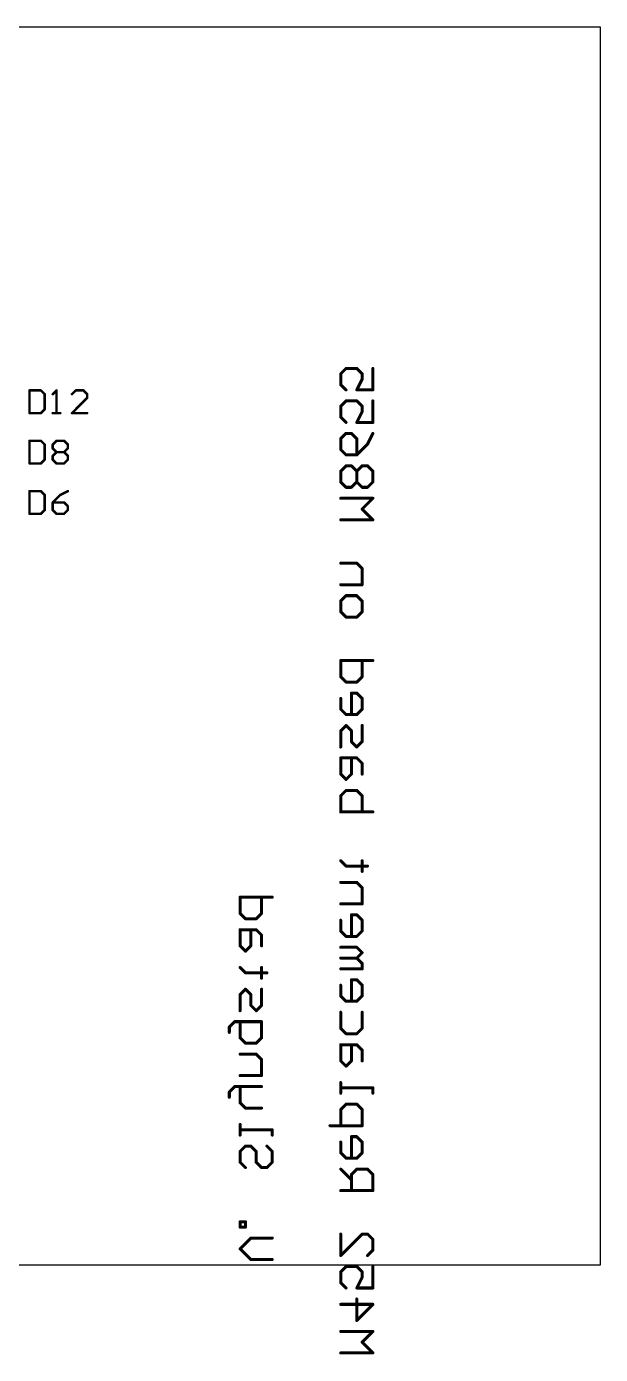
# Model space of a CAD drawing. Extents: x 0 to 127, y -4 to 62.
# Drawn here: x 98 to 127, y -4.5 to 62.5 of the extents above; entities that cross this region are included whole.
import ezdxf

# ---------------------------------------------------------------- set-up
doc = ezdxf.new("R2010")
doc.units = 0
for name, color, linetype in [('16', 172, 'CONTINUOUS'), ('20', 7, 'CONTINUOUS'), ('25', 253, 'CONTINUOUS')]:
    doc.layers.add(name, color=color, linetype=linetype)

msp = doc.modelspace()

# ---------------------------------------------------------------- linework, layer by layer
at = {"layer": '16', "const_width": 0.1524}
for points in [[(114.1393, 45.2418), (113.8682, 44.9706)], [(113.8682, 44.9706), (113.8682, 44.4283)], [(114.6816, 45.2418), (114.1393, 45.2418)], [(114.9528, 44.9706), (114.6816, 45.2418)], [(114.9528, 44.6995), (114.9528, 44.9706)], [(115.4951, 45.2418), (115.4951, 44.1572)], [(113.8682, 44.4283), (114.1393, 44.1572)], [(114.6816, 44.1572), (114.9528, 44.6995)], [(115.4951, 44.1572), (114.6816, 44.1572)], [(114.1393, 43.6047), (113.8682, 43.3335)], [(114.6816, 43.6047), (114.1393, 43.6047)], [(114.9528, 43.3335), (114.6816, 43.6047)], [(115.4951, 43.6047), (115.4951, 42.5201)], [(113.8682, 43.3335), (113.8682, 42.7912)], [(113.8682, 42.7912), (114.1393, 42.5201)], [(114.6816, 42.5201), (114.9528, 43.0624)], [(114.9528, 43.0624), (114.9528, 43.3335)], [(115.4951, 42.5201), (114.6816, 42.5201)], [(113.8682, 41.6964), (114.1393, 41.9676)], [(113.8682, 41.1541), (113.8682, 41.6964)], [(114.1393, 41.9676), (114.4105, 41.9676)], [(114.4105, 41.9676), (114.6816, 41.6964)], [(114.6816, 41.6964), (114.6816, 40.883)], [(115.4951, 41.9676), (115.224, 41.4253)], [(114.1393, 40.883), (113.8682, 41.1541)], [(114.6816, 40.883), (114.1393, 40.883)], [(115.224, 41.4253), (114.6816, 40.883)], [(114.1393, 40.3305), (113.8682, 40.0593)], [(114.4105, 40.3305), (114.1393, 40.3305)], [(114.6816, 40.0593), (114.4105, 40.3305)], [(114.9528, 40.3305), (114.6816, 40.0593)], [(115.224, 40.3305), (114.9528, 40.3305)], [(115.4951, 40.0593), (115.224, 40.3305)], [(113.8682, 40.0593), (113.8682, 39.517)], [(113.8682, 39.517), (114.1393, 39.2459)], [(114.4105, 39.2459), (114.6816, 39.517)], [(114.6816, 39.517), (114.6816, 40.0593)], [(114.6816, 39.517), (114.9528, 39.2459)], [(115.224, 39.2459), (115.4951, 39.517)], [(115.4951, 39.517), (115.4951, 40.0593)], [(114.1393, 39.2459), (114.4105, 39.2459)], [(114.9528, 39.2459), (115.224, 39.2459)], [(115.4951, 38.6934), (113.8682, 38.6934)], [(114.9528, 38.1511), (115.4951, 38.6934)], [(115.4951, 37.6088), (114.9528, 38.1511)], [(113.8682, 37.6088), (115.4951, 37.6088)], [(114.6816, 35.4192), (113.8682, 35.4192)], [(114.9528, 35.148), (114.6816, 35.4192)], [(114.9528, 34.3346), (114.9528, 35.148)], [(113.8682, 34.3346), (114.9528, 34.3346)], [(113.8682, 33.5109), (114.1393, 33.7821)], [(113.8682, 32.9686), (113.8682, 33.5109)], [(114.1393, 33.7821), (114.6816, 33.7821)], [(114.6816, 33.7821), (114.9528, 33.5109)], [(114.9528, 33.5109), (114.9528, 32.9686)], [(114.1393, 32.6975), (113.8682, 32.9686)], [(114.9528, 32.9686), (114.6816, 32.6975)], [(114.6816, 32.6975), (114.1393, 32.6975)], [(115.4951, 30.5079), (113.8682, 30.5079)], [(113.8682, 30.5079), (113.8682, 29.6944)], [(114.9528, 29.6944), (114.9528, 30.5079)], [(113.8682, 29.6944), (114.1393, 29.4233)], [(114.1393, 29.4233), (114.6816, 29.4233)], [(114.6816, 29.4233), (114.9528, 29.6944)], [(114.6816, 28.8708), (114.4105, 28.8708)], [(114.4105, 28.8708), (114.4105, 27.7862)], [(114.9528, 28.5996), (114.6816, 28.8708)], [(113.8682, 28.5996), (113.8682, 28.0573)], [(113.8682, 28.0573), (114.1393, 27.7862)], [(114.6816, 27.7862), (114.9528, 28.0573)], [(114.9528, 28.0573), (114.9528, 28.5996)], [(114.1393, 27.7862), (114.6816, 27.7862)], [(113.8682, 26.9625), (114.1393, 27.2337)], [(113.8682, 26.1491), (113.8682, 26.9625)], [(114.1393, 27.2337), (114.4105, 26.9625)], [(114.4105, 26.9625), (114.4105, 26.4202)], [(114.9528, 26.4202), (114.9528, 27.2337)], [(114.4105, 26.4202), (114.6816, 26.1491)], [(114.6816, 26.1491), (114.9528, 26.4202)], [(114.6816, 25.5966), (113.8682, 25.5966)], [(113.8682, 25.5966), (113.8682, 24.7831)], [(114.4105, 24.7831), (114.4105, 25.5966)], [(114.9528, 25.3254), (114.6816, 25.5966)], [(113.8682, 24.7831), (114.1393, 24.512)], [(114.1393, 24.512), (114.4105, 24.7831)], [(114.9528, 24.7831), (114.9528, 25.3254)], [(113.8682, 23.6883), (114.1393, 23.9595)], [(113.8682, 22.8749), (113.8682, 23.6883)], [(114.1393, 23.9595), (114.6816, 23.9595)], [(114.6816, 23.9595), (114.9528, 23.6883)], [(114.9528, 23.6883), (114.9528, 22.8749)], [(115.4951, 22.8749), (113.8682, 22.8749)], [(114.1393, 20.1447), (113.8682, 20.4159)], [(115.224, 20.1447), (114.1393, 20.1447)], [(114.9528, 19.8736), (114.9528, 20.4159)], [(114.6816, 19.3211), (113.8682, 19.3211)], [(114.9528, 19.0499), (114.6816, 19.3211)], [(114.9528, 18.2365), (114.9528, 19.0499)], [(110.4151, 18.5729), (108.7882, 18.5729)], [(108.7882, 18.5729), (108.7882, 17.7594)], [(109.8728, 17.7594), (109.8728, 18.5729)], [(113.8682, 18.2365), (114.9528, 18.2365)], [(108.7882, 17.7594), (109.0593, 17.4883)], [(109.0593, 17.4883), (109.6016, 17.4883)], [(109.6016, 17.4883), (109.8728, 17.7594)], [(113.8682, 17.4128), (113.8682, 16.8705)], [(114.6816, 17.684), (114.4105, 17.684)], [(114.4105, 17.684), (114.4105, 16.5994)], [(114.9528, 17.4128), (114.6816, 17.684)], [(114.9528, 16.8705), (114.9528, 17.4128)], [(109.6016, 16.9358), (108.7882, 16.9358)], [(108.7882, 16.9358), (108.7882, 16.1223)], [(109.3305, 16.1223), (109.3305, 16.9358)], [(109.8728, 16.6646), (109.6016, 16.9358)], [(113.8682, 16.8705), (114.1393, 16.5994)], [(114.6816, 16.5994), (114.9528, 16.8705)], [(108.7882, 16.1223), (109.0593, 15.8512)], [(109.0593, 15.8512), (109.3305, 16.1223)], [(109.8728, 16.1223), (109.8728, 16.6646)], [(114.6816, 16.0469), (113.8682, 16.0469)], [(114.1393, 16.5994), (114.6816, 16.5994)], [(114.9528, 15.7757), (114.6816, 16.0469)], [(114.6816, 15.5046), (113.8682, 15.5046)], [(114.6816, 15.5046), (114.9528, 15.7757)], [(114.9528, 15.2334), (114.6816, 15.5046)], [(109.0593, 14.7581), (108.7882, 15.0293)], [(110.144, 14.7581), (109.0593, 14.7581)], [(109.8728, 14.487), (109.8728, 15.0293)], [(113.8682, 14.9623), (114.9528, 14.9623)], [(114.9528, 14.9623), (114.9528, 15.2334)], [(113.8682, 14.1386), (113.8682, 13.5963)], [(114.6816, 14.4098), (114.4105, 14.4098)], [(114.4105, 14.4098), (114.4105, 13.3252)], [(114.9528, 14.1386), (114.6816, 14.4098)], [(114.9528, 13.5963), (114.9528, 14.1386)], [(108.7882, 13.6633), (109.0593, 13.9345)], [(108.7882, 12.8499), (108.7882, 13.6633)], [(109.0593, 13.9345), (109.3305, 13.6633)], [(109.3305, 13.6633), (109.3305, 13.121)], [(109.8728, 13.121), (109.8728, 13.9345)], [(113.8682, 13.5963), (114.1393, 13.3252)], [(114.1393, 13.3252), (114.6816, 13.3252)], [(114.6816, 13.3252), (114.9528, 13.5963)], [(109.3305, 13.121), (109.6016, 12.8499)], [(109.6016, 12.8499), (109.8728, 13.121)], [(113.8682, 11.9592), (113.8682, 12.7727)], [(114.9528, 12.7727), (114.9528, 11.9592)], [(108.2459, 12.0262), (108.5171, 12.2974)], [(108.2459, 11.7551), (108.2459, 12.0262)], [(108.5171, 12.2974), (109.8728, 12.2974)], [(108.7882, 11.4839), (108.7882, 12.2974)], [(109.8728, 12.2974), (109.8728, 11.4839)], [(109.0593, 11.2128), (108.7882, 11.4839)], [(109.8728, 11.4839), (109.6016, 11.2128)], [(114.1393, 11.6881), (113.8682, 11.9592)], [(114.6816, 11.6881), (114.1393, 11.6881)], [(114.9528, 11.9592), (114.6816, 11.6881)], [(109.6016, 10.6603), (108.7882, 10.6603)], [(109.6016, 11.2128), (109.0593, 11.2128)], [(109.8728, 10.3891), (109.6016, 10.6603)], [(114.6816, 11.1356), (113.8682, 11.1356)], [(113.8682, 11.1356), (113.8682, 10.3221)], [(114.4105, 10.3221), (114.4105, 11.1356)], [(114.9528, 10.8644), (114.6816, 11.1356)], [(114.9528, 10.3221), (114.9528, 10.8644)], [(109.8728, 9.5757), (109.8728, 10.3891)], [(113.8682, 10.3221), (114.1393, 10.051)], [(114.1393, 10.051), (114.4105, 10.3221)], [(108.7882, 9.5757), (109.8728, 9.5757)], [(108.5171, 9.0232), (108.2459, 8.752)], [(108.2459, 8.752), (108.2459, 8.4809)], [(109.8728, 9.0232), (108.5171, 9.0232)], [(108.7882, 8.2097), (108.7882, 9.0232)], [(113.8682, 8.6868), (113.8682, 9.2291)], [(115.4951, 8.9579), (113.8682, 8.9579)], [(115.4951, 8.6868), (115.4951, 8.9579)], [(109.0593, 7.9386), (108.7882, 8.2097)], [(114.1393, 8.1343), (113.8682, 7.8631)], [(114.6816, 8.1343), (114.1393, 8.1343)], [(114.9528, 7.8631), (114.6816, 8.1343)], [(109.8728, 7.9386), (109.0593, 7.9386)], [(113.8682, 7.8631), (113.8682, 7.0497)], [(114.9528, 7.0497), (114.9528, 7.8631)], [(108.7882, 6.5744), (108.7882, 7.1167)], [(110.4151, 6.8455), (108.7882, 6.8455)], [(110.4151, 6.5744), (110.4151, 6.8455)], [(113.3259, 7.0497), (114.9528, 7.0497)], [(109.0593, 6.0219), (108.7882, 5.7507)], [(109.3305, 6.0219), (109.0593, 6.0219)], [(109.6016, 5.7507), (109.3305, 6.0219)], [(110.144, 6.0219), (110.4151, 5.7507)], [(113.8682, 6.226), (113.8682, 5.6837)], [(114.6816, 6.4972), (114.4105, 6.4972)], [(114.4105, 6.4972), (114.4105, 5.4126)], [(114.9528, 6.226), (114.6816, 6.4972)], [(114.9528, 5.6837), (114.9528, 6.226)], [(108.7882, 5.7507), (108.7882, 5.2084)], [(109.6016, 5.2084), (109.6016, 5.7507)], [(110.4151, 5.7507), (110.4151, 5.2084)], [(113.8682, 5.6837), (114.1393, 5.4126)], [(114.1393, 5.4126), (114.6816, 5.4126)], [(114.6816, 5.4126), (114.9528, 5.6837)], [(108.7882, 5.2084), (109.0593, 4.9373)], [(109.8728, 4.9373), (109.6016, 5.2084)], [(110.144, 4.9373), (109.8728, 4.9373)], [(110.4151, 5.2084), (110.144, 4.9373)], [(114.4105, 4.3178), (113.8682, 4.8601)], [(114.6816, 4.8601), (114.4105, 4.5889)], [(115.224, 4.8601), (114.6816, 4.8601)], [(115.4951, 4.5889), (115.224, 4.8601)], [(114.4105, 4.5889), (114.4105, 3.7755)], [(115.4951, 3.7755), (115.4951, 4.5889)], [(113.8682, 3.7755), (115.4951, 3.7755)], [(109.0593, 2.2071), (108.7882, 2.2071)], [(108.7882, 2.2071), (108.7882, 1.936)], [(108.7882, 1.936), (109.0593, 1.936)], [(109.0593, 1.936), (109.0593, 2.2071)], [(108.7882, 0.8412), (109.3305, 1.3835)], [(109.3305, 1.3835), (110.4151, 1.3835)], [(113.8682, 1.5859), (113.8682, 0.5013)], [(113.8682, 0.5013), (114.9528, 1.5859)], [(114.9528, 1.5859), (115.224, 1.5859)], [(115.224, 1.5859), (115.4951, 1.3147)], [(115.4951, 1.3147), (115.4951, 0.7724)], [(109.3305, 0.2989), (108.7882, 0.8412)], [(115.4951, 0.7724), (115.224, 0.5013)], [(110.4151, 0.2989), (109.3305, 0.2989)], [(114.1393, -0.0512), (113.8682, -0.3224)], [(114.6816, -0.0512), (114.1393, -0.0512)], [(114.9528, -0.3224), (114.6816, -0.0512)], [(115.4951, -0.0512), (115.4951, -1.1358)], [(113.8682, -0.3224), (113.8682, -0.8647)], [(114.6816, -1.1358), (114.9528, -0.5935)], [(114.9528, -0.5935), (114.9528, -0.3224)], [(113.8682, -0.8647), (114.1393, -1.1358)], [(115.4951, -1.1358), (114.6816, -1.1358)], [(113.8682, -1.9595), (115.4951, -1.9595)], [(114.6816, -2.7729), (114.6816, -1.6883)], [(115.4951, -1.9595), (114.6816, -2.7729)], [(115.4951, -3.3254), (113.8682, -3.3254)], [(114.9528, -3.8677), (115.4951, -3.3254)], [(115.4951, -4.41), (114.9528, -3.8677)], [(113.8682, -4.41), (115.4951, -4.41)]]:
    msp.add_lwpolyline(points, dxfattribs=at)
at = {"layer": '16', "const_width": 0.0762}
for points in [[(113.9063, 44.9706, 1), (113.8301, 44.9706)], [(113.8413, 44.9975, 1), (113.8951, 44.9437)], [(114.1393, 45.2799, 1), (114.1393, 45.2037)], [(114.1662, 45.2149, 1), (114.1124, 45.2687)], [(114.7085, 45.2687, 1), (114.6547, 45.2149)], [(114.6816, 45.2037, 1), (114.6816, 45.2799)], [(114.9909, 44.9706, 1), (114.9147, 44.9706)], [(114.9259, 44.9437, 1), (114.9797, 44.9975)], [(115.5332, 45.2418, 1), (115.457, 45.2418)], [(113.8301, 44.4283, 1), (113.9063, 44.4283)], [(113.8951, 44.4552, 1), (113.8413, 44.4014)], [(114.1124, 44.1303, 1), (114.1662, 44.1841)], [(114.6816, 44.1953, 1), (114.6816, 44.1191)], [(114.6475, 44.1742, 1), (114.7157, 44.1402)], [(114.9147, 44.6995, 1), (114.9909, 44.6995)], [(114.9869, 44.6825, 1), (114.9187, 44.7165)], [(115.4951, 44.1191, 1), (115.4951, 44.1953)], [(114.1393, 43.6428, 1), (114.1393, 43.5666)], [(114.1662, 43.5778, 1), (114.1124, 43.6316)], [(114.7085, 43.6316, 1), (114.6547, 43.5778)], [(114.6816, 43.5666, 1), (114.6816, 43.6428)], [(115.457, 44.1572, 1), (115.5332, 44.1572)], [(115.5332, 43.6047, 1), (115.457, 43.6047)], [(113.9063, 43.3335, 1), (113.8301, 43.3335)], [(113.8413, 43.3604, 1), (113.8951, 43.3066)], [(113.8951, 42.8181, 1), (113.8413, 42.7643)], [(114.9909, 43.3335, 1), (114.9147, 43.3335)], [(114.9147, 43.0624, 1), (114.9909, 43.0624)], [(114.9869, 43.0454, 1), (114.9187, 43.0794)], [(114.9259, 43.3066, 1), (114.9797, 43.3604)], [(113.8301, 42.7912, 1), (113.9063, 42.7912)], [(114.1124, 42.4932, 1), (114.1662, 42.547)], [(114.6816, 42.5582, 1), (114.6816, 42.482)], [(114.6475, 42.5371, 1), (114.7157, 42.5031)], [(115.457, 42.5201, 1), (115.5332, 42.5201)], [(115.4951, 42.482, 1), (115.4951, 42.5582)], [(113.9063, 41.6964, 1), (113.8301, 41.6964)], [(113.8413, 41.7233, 1), (113.8951, 41.6695)], [(114.1393, 42.0057, 1), (114.1393, 41.9295)], [(114.1662, 41.9407, 1), (114.1124, 41.9945)], [(114.4374, 41.9945, 1), (114.3836, 41.9407)], [(114.4105, 41.9295, 1), (114.4105, 42.0057)], [(114.7197, 41.6964, 1), (114.6435, 41.6964)], [(114.6547, 41.6695, 1), (114.7085, 41.7233)], [(115.5292, 41.9506, 1), (115.461, 41.9846)], [(113.8301, 41.1541, 1), (113.9063, 41.1541)], [(113.8951, 41.181, 1), (113.8413, 41.1272)], [(114.1393, 40.9211, 1), (114.1393, 40.8449)], [(114.1124, 40.8561, 1), (114.1662, 40.9099)], [(114.6435, 40.883, 1), (114.7197, 40.883)], [(114.6547, 40.9099, 1), (114.7085, 40.8561)], [(114.6816, 40.8449, 1), (114.6816, 40.9211)], [(115.1899, 41.4423, 1), (115.2581, 41.4083)], [(115.2509, 41.3984, 1), (115.1971, 41.4522)], [(114.1393, 40.3686, 1), (114.1393, 40.2924)], [(114.1662, 40.3036, 1), (114.1124, 40.3574)], [(114.4374, 40.3574, 1), (114.3836, 40.3036)], [(114.4105, 40.2924, 1), (114.4105, 40.3686)], [(114.9528, 40.3686, 1), (114.9528, 40.2924)], [(114.9797, 40.3036, 1), (114.9259, 40.3574)], [(115.2509, 40.3574, 1), (115.1971, 40.3036)], [(115.224, 40.2924, 1), (115.224, 40.3686)], [(113.9063, 40.0593, 1), (113.8301, 40.0593)], [(113.8301, 39.517, 1), (113.9063, 39.517)], [(113.8413, 40.0862, 1), (113.8951, 40.0324)], [(113.8951, 39.5439, 1), (113.8413, 39.4901)], [(114.7197, 40.0593, 1), (114.6435, 40.0593)], [(114.6435, 39.517, 1), (114.7197, 39.517)], [(114.6547, 40.0862, 1), (114.7085, 40.0324)], [(114.7085, 39.5439, 1), (114.6547, 39.4901)], [(114.6547, 40.0324, 1), (114.7085, 40.0862)], [(114.7085, 39.4901, 1), (114.6547, 39.5439)], [(115.5332, 40.0593, 1), (115.457, 40.0593)], [(115.457, 39.517, 1), (115.5332, 39.517)], [(115.4682, 40.0324, 1), (115.522, 40.0862)], [(115.522, 39.4901, 1), (115.4682, 39.5439)], [(114.1393, 39.284, 1), (114.1393, 39.2078)], [(114.1124, 39.219, 1), (114.1662, 39.2728)], [(114.3836, 39.2728, 1), (114.4374, 39.219)], [(114.4105, 39.2078, 1), (114.4105, 39.284)], [(114.9528, 39.284, 1), (114.9528, 39.2078)], [(114.9259, 39.219, 1), (114.9797, 39.2728)], [(115.1971, 39.2728, 1), (115.2509, 39.219)], [(115.224, 39.2078, 1), (115.224, 39.284)], [(113.8682, 38.7315, 1), (113.8682, 38.6553)], [(114.9797, 38.178, 1), (114.9259, 38.1242)], [(114.9259, 38.178, 1), (114.9797, 38.1242)], [(115.522, 38.6665, 1), (115.4682, 38.7203)], [(115.4951, 38.6553, 1), (115.4951, 38.7315)], [(113.8682, 37.6469, 1), (113.8682, 37.5707)], [(115.4682, 37.5819, 1), (115.522, 37.6357)], [(115.4951, 37.5707, 1), (115.4951, 37.6469)], [(113.8682, 35.4573, 1), (113.8682, 35.3811)], [(114.7085, 35.4461, 1), (114.6547, 35.3923)], [(114.6816, 35.3811, 1), (114.6816, 35.4573)], [(114.9909, 35.148, 1), (114.9147, 35.148)], [(114.9259, 35.1211, 1), (114.9797, 35.1749)], [(113.8682, 34.3727, 1), (113.8682, 34.2965)], [(114.9147, 34.3346, 1), (114.9909, 34.3346)], [(114.9528, 34.2965, 1), (114.9528, 34.3727)], [(113.9063, 33.5109, 1), (113.8301, 33.5109)], [(113.8413, 33.5378, 1), (113.8951, 33.484)], [(114.1393, 33.8202, 1), (114.1393, 33.744)], [(114.1662, 33.7552, 1), (114.1124, 33.809)], [(114.7085, 33.809, 1), (114.6547, 33.7552)], [(114.6816, 33.744, 1), (114.6816, 33.8202)], [(114.9909, 33.5109, 1), (114.9147, 33.5109)], [(114.9259, 33.484, 1), (114.9797, 33.5378)], [(113.8301, 32.9686, 1), (113.9063, 32.9686)], [(113.8951, 32.9955, 1), (113.8413, 32.9417)], [(114.9147, 32.9686, 1), (114.9909, 32.9686)], [(114.9797, 32.9417, 1), (114.9259, 32.9955)], [(114.1393, 32.7356, 1), (114.1393, 32.6594)], [(114.1124, 32.6706, 1), (114.1662, 32.7244)], [(114.6547, 32.7244, 1), (114.7085, 32.6706)], [(114.6816, 32.6594, 1), (114.6816, 32.7356)], [(113.8682, 30.546, 1), (113.8682, 30.4698)], [(113.9063, 30.5079, 1), (113.8301, 30.5079)], [(114.9909, 30.5079, 1), (114.9147, 30.5079)], [(115.4951, 30.4698, 1), (115.4951, 30.546)], [(113.8301, 29.6944, 1), (113.9063, 29.6944)], [(113.8951, 29.7213, 1), (113.8413, 29.6675)], [(114.1393, 29.4614, 1), (114.1393, 29.3852)], [(114.1124, 29.3964, 1), (114.1662, 29.4502)], [(114.6547, 29.4502, 1), (114.7085, 29.3964)], [(114.6816, 29.3852, 1), (114.6816, 29.4614)], [(114.9147, 29.6944, 1), (114.9909, 29.6944)], [(114.9797, 29.6675, 1), (114.9259, 29.7213)], [(114.4105, 28.9089, 1), (114.4105, 28.8327)], [(114.4486, 28.8708, 1), (114.3724, 28.8708)], [(114.7085, 28.8977, 1), (114.6547, 28.8439)], [(114.6816, 28.8327, 1), (114.6816, 28.9089)], [(113.9063, 28.5996, 1), (113.8301, 28.5996)], [(113.8951, 28.0842, 1), (113.8413, 28.0304)], [(114.9909, 28.5996, 1), (114.9147, 28.5996)], [(114.9259, 28.5727, 1), (114.9797, 28.6265)], [(114.9797, 28.0304, 1), (114.9259, 28.0842)], [(113.8301, 28.0573, 1), (113.9063, 28.0573)], [(114.1393, 27.8243, 1), (114.1393, 27.7481)], [(114.1124, 27.7593, 1), (114.1662, 27.8131)], [(114.3724, 27.7862, 1), (114.4486, 27.7862)], [(114.6547, 27.8131, 1), (114.7085, 27.7593)], [(114.6816, 27.7481, 1), (114.6816, 27.8243)], [(114.9147, 28.0573, 1), (114.9909, 28.0573)], [(113.9063, 26.9625, 1), (113.8301, 26.9625)], [(113.8413, 26.9894, 1), (113.8951, 26.9356)], [(114.1662, 27.2606, 1), (114.1124, 27.2068)], [(114.1662, 27.2068, 1), (114.1124, 27.2606)], [(114.4486, 26.9625, 1), (114.3724, 26.9625)], [(114.3836, 26.9356, 1), (114.4374, 26.9894)], [(114.9909, 27.2337, 1), (114.9147, 27.2337)], [(113.8301, 26.1491, 1), (113.9063, 26.1491)], [(114.3724, 26.4202, 1), (114.4486, 26.4202)], [(114.4374, 26.4471, 1), (114.3836, 26.3933)], [(114.6547, 26.176, 1), (114.7085, 26.1222)], [(114.6547, 26.1222, 1), (114.7085, 26.176)], [(114.9147, 26.4202, 1), (114.9909, 26.4202)], [(114.9797, 26.3933, 1), (114.9259, 26.4471)], [(113.8682, 25.6347, 1), (113.8682, 25.5585)], [(113.9063, 25.5966, 1), (113.8301, 25.5966)], [(114.4486, 25.5966, 1), (114.3724, 25.5966)], [(114.7085, 25.6235, 1), (114.6547, 25.5697)], [(114.6816, 25.5585, 1), (114.6816, 25.6347)], [(113.8301, 24.7831, 1), (113.9063, 24.7831)], [(113.8951, 24.81, 1), (113.8413, 24.7562)], [(114.3724, 24.7831, 1), (114.4486, 24.7831)], [(114.4374, 24.7562, 1), (114.3836, 24.81)], [(114.9909, 25.3254, 1), (114.9147, 25.3254)], [(114.9147, 24.7831, 1), (114.9909, 24.7831)], [(114.9259, 25.2985, 1), (114.9797, 25.3523)], [(114.1124, 24.5389, 1), (114.1662, 24.4851)], [(114.1124, 24.4851, 1), (114.1662, 24.5389)], [(113.9063, 23.6883, 1), (113.8301, 23.6883)], [(113.8413, 23.7152, 1), (113.8951, 23.6614)], [(114.1393, 23.9976, 1), (114.1393, 23.9214)], [(114.1662, 23.9326, 1), (114.1124, 23.9864)], [(114.7085, 23.9864, 1), (114.6547, 23.9326)], [(114.6816, 23.9214, 1), (114.6816, 23.9976)], [(114.9909, 23.6883, 1), (114.9147, 23.6883)], [(114.9259, 23.6614, 1), (114.9797, 23.7152)], [(113.8682, 22.913, 1), (113.8682, 22.8368)], [(113.8301, 22.8749, 1), (113.9063, 22.8749)], [(114.9147, 22.8749, 1), (114.9909, 22.8749)], [(115.4951, 22.8368, 1), (115.4951, 22.913)], [(113.8951, 20.4428, 1), (113.8413, 20.389)], [(114.1393, 20.1828, 1), (114.1393, 20.1066)], [(114.1124, 20.1178, 1), (114.1662, 20.1716)], [(114.9909, 20.4159, 1), (114.9147, 20.4159)], [(115.224, 20.1066, 1), (115.224, 20.1828)], [(114.9147, 19.8736, 1), (114.9909, 19.8736)], [(113.8682, 19.3592, 1), (113.8682, 19.283)], [(114.7085, 19.348, 1), (114.6547, 19.2942)], [(114.6816, 19.283, 1), (114.6816, 19.3592)], [(114.9909, 19.0499, 1), (114.9147, 19.0499)], [(114.9259, 19.023, 1), (114.9797, 19.0768)], [(108.7882, 18.611, 1), (108.7882, 18.5348)], [(108.8263, 18.5729, 1), (108.7501, 18.5729)], [(109.9109, 18.5729, 1), (109.8347, 18.5729)], [(110.4151, 18.5348, 1), (110.4151, 18.611)], [(113.8682, 18.2746, 1), (113.8682, 18.1984)], [(114.9147, 18.2365, 1), (114.9909, 18.2365)], [(114.9528, 18.1984, 1), (114.9528, 18.2746)], [(108.7501, 17.7594, 1), (108.8263, 17.7594)], [(108.8151, 17.7863, 1), (108.7613, 17.7325)], [(109.0593, 17.5264, 1), (109.0593, 17.4502)], [(109.0324, 17.4614, 1), (109.0862, 17.5152)], [(109.5747, 17.5152, 1), (109.6285, 17.4614)], [(109.6016, 17.4502, 1), (109.6016, 17.5264)], [(109.8347, 17.7594, 1), (109.9109, 17.7594)], [(109.8997, 17.7325, 1), (109.8459, 17.7863)], [(113.9063, 17.4128, 1), (113.8301, 17.4128)], [(114.4105, 17.7221, 1), (114.4105, 17.6459)], [(114.4486, 17.684, 1), (114.3724, 17.684)], [(114.7085, 17.7109, 1), (114.6547, 17.6571)], [(114.6816, 17.6459, 1), (114.6816, 17.7221)], [(114.9909, 17.4128, 1), (114.9147, 17.4128)], [(114.9259, 17.3859, 1), (114.9797, 17.4397)], [(108.7882, 16.9739, 1), (108.7882, 16.8977)], [(108.8263, 16.9358, 1), (108.7501, 16.9358)], [(109.3686, 16.9358, 1), (109.2924, 16.9358)], [(109.6285, 16.9627, 1), (109.5747, 16.9089)], [(109.6016, 16.8977, 1), (109.6016, 16.9739)], [(113.8301, 16.8705, 1), (113.9063, 16.8705)], [(113.8951, 16.8974, 1), (113.8413, 16.8436)], [(114.9147, 16.8705, 1), (114.9909, 16.8705)], [(114.9797, 16.8436, 1), (114.9259, 16.8974)], [(108.7501, 16.1223, 1), (108.8263, 16.1223)], [(108.8151, 16.1492, 1), (108.7613, 16.0954)], [(109.2924, 16.1223, 1), (109.3686, 16.1223)], [(109.3574, 16.0954, 1), (109.3036, 16.1492)], [(109.9109, 16.6646, 1), (109.8347, 16.6646)], [(109.8347, 16.1223, 1), (109.9109, 16.1223)], [(109.8459, 16.6377, 1), (109.8997, 16.6915)], [(113.8682, 16.085, 1), (113.8682, 16.0088)], [(114.1393, 16.6375, 1), (114.1393, 16.5613)], [(114.1124, 16.5725, 1), (114.1662, 16.6263)], [(114.3724, 16.5994, 1), (114.4486, 16.5994)], [(114.6547, 16.6263, 1), (114.7085, 16.5725)], [(114.7085, 16.0738, 1), (114.6547, 16.02)], [(114.6816, 16.5613, 1), (114.6816, 16.6375)], [(114.6816, 16.0088, 1), (114.6816, 16.085)], [(109.0324, 15.8781, 1), (109.0862, 15.8243)], [(109.0324, 15.8243, 1), (109.0862, 15.8781)], [(113.8682, 15.5427, 1), (113.8682, 15.4665)], [(114.7085, 15.5315, 1), (114.6547, 15.4777)], [(114.6547, 15.5315, 1), (114.7085, 15.4777)], [(114.6816, 15.4665, 1), (114.6816, 15.5427)], [(114.9797, 15.7488, 1), (114.9259, 15.8026)], [(114.9259, 15.7488, 1), (114.9797, 15.8026)], [(108.8151, 15.0562, 1), (108.7613, 15.0024)], [(109.0593, 14.7962, 1), (109.0593, 14.72)], [(109.0324, 14.7312, 1), (109.0862, 14.785)], [(109.9109, 15.0293, 1), (109.8347, 15.0293)], [(110.144, 14.72, 1), (110.144, 14.7962)], [(113.8682, 15.0004, 1), (113.8682, 14.9242)], [(114.9909, 15.2334, 1), (114.9147, 15.2334)], [(114.9147, 14.9623, 1), (114.9909, 14.9623)], [(114.9259, 15.2065, 1), (114.9797, 15.2603)], [(114.9528, 14.9242, 1), (114.9528, 15.0004)], [(109.8347, 14.487, 1), (109.9109, 14.487)], [(113.9063, 14.1386, 1), (113.8301, 14.1386)], [(114.4105, 14.4479, 1), (114.4105, 14.3717)], [(114.4486, 14.4098, 1), (114.3724, 14.4098)], [(114.7085, 14.4367, 1), (114.6547, 14.3829)], [(114.6816, 14.3717, 1), (114.6816, 14.4479)], [(114.9909, 14.1386, 1), (114.9147, 14.1386)], [(114.9259, 14.1117, 1), (114.9797, 14.1655)], [(108.8263, 13.6633, 1), (108.7501, 13.6633)], [(108.7613, 13.6902, 1), (108.8151, 13.6364)], [(109.0862, 13.9614, 1), (109.0324, 13.9076)], [(109.0862, 13.9076, 1), (109.0324, 13.9614)], [(109.3686, 13.6633, 1), (109.2924, 13.6633)], [(109.3036, 13.6364, 1), (109.3574, 13.6902)], [(109.9109, 13.9345, 1), (109.8347, 13.9345)], [(113.8301, 13.5963, 1), (113.9063, 13.5963)], [(113.8951, 13.6232, 1), (113.8413, 13.5694)], [(114.1393, 13.3633, 1), (114.1393, 13.2871)], [(114.6816, 13.2871, 1), (114.6816, 13.3633)], [(114.9147, 13.5963, 1), (114.9909, 13.5963)], [(114.9797, 13.5694, 1), (114.9259, 13.6232)], [(108.7501, 12.8499, 1), (108.8263, 12.8499)], [(109.2924, 13.121, 1), (109.3686, 13.121)], [(109.3574, 13.1479, 1), (109.3036, 13.0941)], [(109.5747, 12.8768, 1), (109.6285, 12.823)], [(109.5747, 12.823, 1), (109.6285, 12.8768)], [(109.8347, 13.121, 1), (109.9109, 13.121)], [(109.8997, 13.0941, 1), (109.8459, 13.1479)], [(113.9063, 12.7727, 1), (113.8301, 12.7727)], [(114.1124, 13.2983, 1), (114.1662, 13.3521)], [(114.3724, 13.3252, 1), (114.4486, 13.3252)], [(114.6547, 13.3521, 1), (114.7085, 13.2983)], [(114.9909, 12.7727, 1), (114.9147, 12.7727)], [(108.284, 12.0262, 1), (108.2078, 12.0262)], [(108.219, 12.0531, 1), (108.2728, 11.9993)], [(108.5171, 12.3355, 1), (108.5171, 12.2593)], [(108.544, 12.2705, 1), (108.4902, 12.3243)], [(108.8263, 12.2974, 1), (108.7501, 12.2974)], [(109.9109, 12.2974, 1), (109.8347, 12.2974)], [(109.8728, 12.2593, 1), (109.8728, 12.3355)], [(108.2078, 11.7551, 1), (108.284, 11.7551)], [(108.7501, 11.4839, 1), (108.8263, 11.4839)], [(108.8151, 11.5108, 1), (108.7613, 11.457)], [(109.8347, 11.4839, 1), (109.9109, 11.4839)], [(109.8997, 11.457, 1), (109.8459, 11.5108)], [(113.8301, 11.9592, 1), (113.9063, 11.9592)], [(113.8951, 11.9861, 1), (113.8413, 11.9323)], [(114.1393, 11.7262, 1), (114.1393, 11.65)], [(114.1124, 11.6612, 1), (114.1662, 11.715)], [(114.6547, 11.715, 1), (114.7085, 11.6612)], [(114.6816, 11.65, 1), (114.6816, 11.7262)], [(114.9147, 11.9592, 1), (114.9909, 11.9592)], [(114.9797, 11.9323, 1), (114.9259, 11.9861)], [(108.7882, 10.6984, 1), (108.7882, 10.6222)], [(109.0593, 11.2509, 1), (109.0593, 11.1747)], [(109.0324, 11.1859, 1), (109.0862, 11.2397)], [(109.5747, 11.2397, 1), (109.6285, 11.1859)], [(109.6285, 10.6872, 1), (109.5747, 10.6334)], [(109.6016, 11.1747, 1), (109.6016, 11.2509)], [(109.6016, 10.6222, 1), (109.6016, 10.6984)], [(113.8682, 11.1737, 1), (113.8682, 11.0975)], [(113.9063, 11.1356, 1), (113.8301, 11.1356)], [(114.4486, 11.1356, 1), (114.3724, 11.1356)], [(114.7085, 11.1625, 1), (114.6547, 11.1087)], [(114.6816, 11.0975, 1), (114.6816, 11.1737)], [(114.9909, 10.8644, 1), (114.9147, 10.8644)], [(114.9259, 10.8375, 1), (114.9797, 10.8913)], [(109.9109, 10.3891, 1), (109.8347, 10.3891)], [(109.8459, 10.3622, 1), (109.8997, 10.416)], [(113.8301, 10.3221, 1), (113.9063, 10.3221)], [(113.8951, 10.349, 1), (113.8413, 10.2952)], [(114.1124, 10.0779, 1), (114.1662, 10.0241)], [(114.1124, 10.0241, 1), (114.1662, 10.0779)], [(114.3724, 10.3221, 1), (114.4486, 10.3221)], [(114.4374, 10.2952, 1), (114.3836, 10.349)], [(114.9147, 10.3221, 1), (114.9909, 10.3221)], [(108.7882, 9.6138, 1), (108.7882, 9.5376)], [(109.8347, 9.5757, 1), (109.9109, 9.5757)], [(109.8728, 9.5376, 1), (109.8728, 9.6138)], [(108.284, 8.752, 1), (108.2078, 8.752)], [(108.219, 8.7789, 1), (108.2728, 8.7251)], [(108.5171, 9.0613, 1), (108.5171, 8.9851)], [(108.544, 8.9963, 1), (108.4902, 9.0501)], [(108.8263, 9.0232, 1), (108.7501, 9.0232)], [(109.8728, 8.9851, 1), (109.8728, 9.0613)], [(113.9063, 9.2291, 1), (113.8301, 9.2291)], [(113.8682, 8.996, 1), (113.8682, 8.9198)], [(113.8301, 8.6868, 1), (113.9063, 8.6868)], [(115.5332, 8.9579, 1), (115.457, 8.9579)], [(115.457, 8.6868, 1), (115.5332, 8.6868)], [(115.4951, 8.9198, 1), (115.4951, 8.996)], [(108.2078, 8.4809, 1), (108.284, 8.4809)], [(108.7501, 8.2097, 1), (108.8263, 8.2097)], [(108.8151, 8.2366, 1), (108.7613, 8.1828)], [(114.1393, 8.1724, 1), (114.1393, 8.0962)], [(114.1662, 8.1074, 1), (114.1124, 8.1612)], [(114.7085, 8.1612, 1), (114.6547, 8.1074)], [(114.6816, 8.0962, 1), (114.6816, 8.1724)], [(109.0593, 7.9767, 1), (109.0593, 7.9005)], [(109.0324, 7.9117, 1), (109.0862, 7.9655)], [(109.8728, 7.9005, 1), (109.8728, 7.9767)], [(113.9063, 7.8631, 1), (113.8301, 7.8631)], [(113.8413, 7.89, 1), (113.8951, 7.8362)], [(114.9909, 7.8631, 1), (114.9147, 7.8631)], [(114.9259, 7.8362, 1), (114.9797, 7.89)], [(108.8263, 7.1167, 1), (108.7501, 7.1167)], [(108.7882, 6.8836, 1), (108.7882, 6.8074)], [(110.4532, 6.8455, 1), (110.377, 6.8455)], [(110.4151, 6.8074, 1), (110.4151, 6.8836)], [(113.3259, 7.0878, 1), (113.3259, 7.0116)], [(113.8301, 7.0497, 1), (113.9063, 7.0497)], [(114.9147, 7.0497, 1), (114.9909, 7.0497)], [(114.9528, 7.0116, 1), (114.9528, 7.0878)], [(108.7501, 6.5744, 1), (108.8263, 6.5744)], [(109.0593, 6.06, 1), (109.0593, 5.9838)], [(109.0862, 5.995, 1), (109.0324, 6.0488)], [(109.3574, 6.0488, 1), (109.3036, 5.995)], [(109.3305, 5.9838, 1), (109.3305, 6.06)], [(110.1709, 6.0488, 1), (110.1171, 5.995)], [(110.377, 6.5744, 1), (110.4532, 6.5744)], [(113.9063, 6.226, 1), (113.8301, 6.226)], [(114.4105, 6.5353, 1), (114.4105, 6.4591)], [(114.4486, 6.4972, 1), (114.3724, 6.4972)], [(114.7085, 6.5241, 1), (114.6547, 6.4703)], [(114.6816, 6.4591, 1), (114.6816, 6.5353)], [(114.9909, 6.226, 1), (114.9147, 6.226)], [(114.9259, 6.1991, 1), (114.9797, 6.2529)], [(108.8263, 5.7507, 1), (108.7501, 5.7507)], [(108.7613, 5.7776, 1), (108.8151, 5.7238)], [(109.6397, 5.7507, 1), (109.5635, 5.7507)], [(109.5747, 5.7238, 1), (109.6285, 5.7776)], [(110.4532, 5.7507, 1), (110.377, 5.7507)], [(110.3882, 5.7238, 1), (110.442, 5.7776)], [(113.8301, 5.6837, 1), (113.9063, 5.6837)], [(113.8951, 5.7106, 1), (113.8413, 5.6568)], [(114.1393, 5.4507, 1), (114.1393, 5.3745)], [(114.1124, 5.3857, 1), (114.1662, 5.4395)], [(114.3724, 5.4126, 1), (114.4486, 5.4126)], [(114.6547, 5.4395, 1), (114.7085, 5.3857)], [(114.6816, 5.3745, 1), (114.6816, 5.4507)], [(114.9147, 5.6837, 1), (114.9909, 5.6837)], [(114.9797, 5.6568, 1), (114.9259, 5.7106)], [(108.7501, 5.2084, 1), (108.8263, 5.2084)], [(108.8151, 5.2353, 1), (108.7613, 5.1815)], [(109.0324, 4.9104, 1), (109.0862, 4.9642)], [(109.5635, 5.2084, 1), (109.6397, 5.2084)], [(109.6285, 5.2353, 1), (109.5747, 5.1815)], [(109.8728, 4.9754, 1), (109.8728, 4.8992)], [(109.8459, 4.9104, 1), (109.8997, 4.9642)], [(110.1171, 4.9642, 1), (110.1709, 4.9104)], [(110.144, 4.8992, 1), (110.144, 4.9754)], [(110.377, 5.2084, 1), (110.4532, 5.2084)], [(110.442, 5.1815, 1), (110.3882, 5.2353)], [(113.8951, 4.887, 1), (113.8413, 4.8332)], [(114.6816, 4.8982, 1), (114.6816, 4.822)], [(114.7085, 4.8332, 1), (114.6547, 4.887)], [(115.2509, 4.887, 1), (115.1971, 4.8332)], [(115.224, 4.822, 1), (115.224, 4.8982)], [(114.4486, 4.5889, 1), (114.3724, 4.5889)], [(114.3836, 4.6158, 1), (114.4374, 4.562)], [(114.3836, 4.2909, 1), (114.4374, 4.3447)], [(115.5332, 4.5889, 1), (115.457, 4.5889)], [(115.4682, 4.562, 1), (115.522, 4.6158)], [(113.8682, 3.8136, 1), (113.8682, 3.7374)], [(114.3724, 3.7755, 1), (114.4486, 3.7755)], [(115.457, 3.7755, 1), (115.5332, 3.7755)], [(115.4951, 3.7374, 1), (115.4951, 3.8136)], [(108.7882, 2.2452, 1), (108.7882, 2.169)], [(108.8263, 2.2071, 1), (108.7501, 2.2071)], [(108.7882, 1.9741, 1), (108.7882, 1.8979)], [(109.0974, 2.2071, 1), (109.0212, 2.2071)], [(109.0593, 2.169, 1), (109.0593, 2.2452)], [(109.0593, 1.8979, 1), (109.0593, 1.9741)], [(108.7501, 1.936, 1), (108.8263, 1.936)], [(109.0212, 1.936, 1), (109.0974, 1.936)], [(109.3305, 1.4216, 1), (109.3305, 1.3454)], [(109.3574, 1.3566, 1), (109.3036, 1.4104)], [(110.4151, 1.3454, 1), (110.4151, 1.4216)], [(113.9063, 1.5859, 1), (113.8301, 1.5859)], [(114.9528, 1.624, 1), (114.9528, 1.5478)], [(114.9797, 1.559, 1), (114.9259, 1.6128)], [(115.2509, 1.6128, 1), (115.1971, 1.559)], [(115.224, 1.5478, 1), (115.224, 1.624)], [(115.5332, 1.3147, 1), (115.457, 1.3147)], [(115.4682, 1.2878, 1), (115.522, 1.3416)], [(108.8151, 0.8681, 1), (108.7613, 0.8143)], [(108.7613, 0.8681, 1), (108.8151, 0.8143)], [(115.457, 0.7724, 1), (115.5332, 0.7724)], [(115.522, 0.7455, 1), (115.4682, 0.7993)], [(109.3305, 0.337, 1), (109.3305, 0.2608)], [(109.3036, 0.272, 1), (109.3574, 0.3258)], [(110.4151, 0.2608, 1), (110.4151, 0.337)], [(113.8301, 0.5013, 1), (113.9063, 0.5013)], [(113.8413, 0.5282, 1), (113.8951, 0.4744)], [(114.1393, -0.0131, 1), (114.1393, -0.0893)], [(114.1662, -0.0781, 1), (114.1124, -0.0243)], [(114.7085, -0.0243, 1), (114.6547, -0.0781)], [(114.6816, -0.0893, 1), (114.6816, -0.0131)], [(115.1971, 0.5282, 1), (115.2509, 0.4744)], [(115.5332, -0.0512, 1), (115.457, -0.0512)], [(113.9063, -0.3224, 1), (113.8301, -0.3224)], [(113.8413, -0.2955, 1), (113.8951, -0.3493)], [(114.9909, -0.3224, 1), (114.9147, -0.3224)], [(114.9147, -0.5935, 1), (114.9909, -0.5935)], [(114.9869, -0.6105, 1), (114.9187, -0.5765)], [(114.9259, -0.3493, 1), (114.9797, -0.2955)], [(113.8301, -0.8647, 1), (113.9063, -0.8647)], [(113.8951, -0.8378, 1), (113.8413, -0.8916)], [(114.1124, -1.1627, 1), (114.1662, -1.1089)], [(114.6816, -1.0977, 1), (114.6816, -1.1739)], [(114.6475, -1.1188, 1), (114.7157, -1.1528)], [(115.457, -1.1358, 1), (115.5332, -1.1358)], [(115.4951, -1.1739, 1), (115.4951, -1.0977)], [(113.8682, -1.9214, 1), (113.8682, -1.9976)], [(114.7197, -1.6883, 1), (114.6435, -1.6883)], [(115.522, -1.9864, 1), (115.4682, -1.9326)], [(115.4951, -1.9976, 1), (115.4951, -1.9214)], [(113.8682, -3.2873, 1), (113.8682, -3.3635)], [(114.6435, -2.7729, 1), (114.7197, -2.7729)], [(114.6547, -2.746, 1), (114.7085, -2.7998)], [(115.522, -3.3523, 1), (115.4682, -3.2985)], [(115.4951, -3.3635, 1), (115.4951, -3.2873)], [(114.9797, -3.8408, 1), (114.9259, -3.8946)], [(114.9259, -3.8408, 1), (114.9797, -3.8946)], [(113.8682, -4.3719, 1), (113.8682, -4.4481)], [(115.4682, -4.4369, 1), (115.522, -4.3831)], [(115.4951, -4.4481, 1), (115.4951, -4.3719)]]:
    msp.add_lwpolyline(points, format="xyb", dxfattribs=at)
at = {"layer": '20'}
for p, q in [((126.985, 62.446), (20.066, 62.484)), ((126.985, 0.038), (126.985, 62.446)), ((17.653, 0), (126.985, 0.038))]:
    msp.add_line(p, q, dxfattribs=at)
at = {"layer": '25', "const_width": 0.0635}
for points in [[(98.1919, 44.1334, 1), (98.1283, 44.1334)], [(98.1601, 44.1652, 1), (98.1601, 44.1016)], [(98.7544, 44.1559, 1), (98.7096, 44.1109)], [(98.732, 44.1016, 1), (98.732, 44.1652)], [(98.9545, 43.9428, 1), (98.891, 43.9428)], [(98.9003, 43.9203, 1), (98.9451, 43.9653)], [(99.3069, 43.9653, 1), (99.3519, 43.9203)], [(99.5518, 44.1334, 1), (99.4883, 44.1334)], [(99.5425, 44.1109, 1), (99.4975, 44.1559)], [(100.2813, 43.9653, 1), (100.3263, 43.9203)], [(100.4944, 44.1652, 1), (100.4944, 44.1016)], [(100.5169, 44.1109, 1), (100.4719, 44.1559)], [(100.8981, 44.1559, 1), (100.8533, 44.1109)], [(100.8757, 44.1016, 1), (100.8757, 44.1652)], [(101.0982, 43.9428, 1), (101.0347, 43.9428)], [(101.0347, 43.7521, 1), (101.0982, 43.7521)], [(101.0889, 43.7296, 1), (101.0439, 43.7746)], [(101.044, 43.9203, 1), (101.0888, 43.9653)], [(98.1601, 43.0213, 1), (98.1601, 42.9577)], [(98.1283, 42.9895, 1), (98.1919, 42.9895)], [(98.7096, 43.012, 1), (98.7544, 42.967)], [(98.732, 42.9577, 1), (98.732, 43.0213)], [(98.891, 43.1801, 1), (98.9545, 43.1801)], [(98.9451, 43.1576, 1), (98.9003, 43.2026)], [(99.3294, 43.0213, 1), (99.3294, 42.9577)], [(99.4883, 42.9895, 1), (99.5518, 42.9895)], [(99.7107, 42.9577, 1), (99.7107, 43.0213)], [(100.3038, 43.0213, 1), (100.3038, 42.9577)], [(100.2813, 43.012, 1), (100.3263, 42.967)], [(101.0664, 42.9577, 1), (101.0664, 43.0213)], [(98.1919, 41.5934, 1), (98.1283, 41.5934)], [(98.1601, 41.6252, 1), (98.1601, 41.5617)], [(98.7544, 41.6159, 1), (98.7096, 41.5709)], [(98.732, 41.5617, 1), (98.732, 41.6252)], [(99.52, 41.6252, 1), (99.52, 41.5617)], [(99.5425, 41.5709, 1), (99.4975, 41.6159)], [(99.9237, 41.6159, 1), (99.8789, 41.5709)], [(99.9013, 41.5617, 1), (99.9013, 41.6252)], [(98.9545, 41.4028, 1), (98.891, 41.4028)], [(98.9003, 41.3803, 1), (98.9451, 41.4253)], [(99.3069, 41.4253, 1), (99.3519, 41.3803)], [(99.3069, 40.8533, 1), (99.3519, 40.8083)], [(99.3519, 41.2345, 1), (99.3069, 41.1897)], [(99.3612, 41.4028, 1), (99.2977, 41.4028)], [(99.2977, 41.2121, 1), (99.3612, 41.2121)], [(99.3612, 40.8308, 1), (99.2977, 40.8308)], [(99.52, 41.0532, 1), (99.52, 40.9896)], [(99.5425, 40.9989, 1), (99.4975, 41.0439)], [(99.4975, 40.999, 1), (99.5425, 41.0438)], [(99.8788, 41.0439, 1), (99.9238, 40.9989)], [(99.9237, 41.0439, 1), (99.8789, 40.9989)], [(99.9013, 40.9896, 1), (99.9013, 41.0532)], [(100.1238, 41.4028, 1), (100.0603, 41.4028)], [(100.0603, 41.2121, 1), (100.1238, 41.2121)], [(100.1238, 40.8308, 1), (100.0603, 40.8308)], [(100.0696, 41.3803, 1), (100.1144, 41.4253)], [(100.1145, 41.1896, 1), (100.0695, 41.2346)], [(100.0696, 40.8083, 1), (100.1144, 40.8533)], [(98.1601, 40.4813, 1), (98.1601, 40.4177)], [(98.1283, 40.4495, 1), (98.1919, 40.4495)], [(98.7096, 40.472, 1), (98.7544, 40.427)], [(98.732, 40.4177, 1), (98.732, 40.4813)], [(98.891, 40.6401, 1), (98.9545, 40.6401)], [(98.9451, 40.6176, 1), (98.9003, 40.6626)], [(99.3519, 40.6626, 1), (99.3069, 40.6176)], [(99.2977, 40.6401, 1), (99.3612, 40.6401)], [(99.52, 40.4813, 1), (99.52, 40.4177)], [(99.4975, 40.427, 1), (99.5425, 40.472)], [(99.8789, 40.472, 1), (99.9237, 40.427)], [(99.9013, 40.4177, 1), (99.9013, 40.4813)], [(100.0603, 40.6401, 1), (100.1238, 40.6401)], [(100.1144, 40.6176, 1), (100.0696, 40.6626)], [(98.1919, 39.0534, 1), (98.1283, 39.0534)], [(98.1601, 39.0852, 1), (98.1601, 39.0217)], [(98.7544, 39.0759, 1), (98.7096, 39.0309)], [(98.732, 39.0217, 1), (98.732, 39.0852)], [(98.9545, 38.8628, 1), (98.891, 38.8628)], [(98.9003, 38.8403, 1), (98.9451, 38.8853)], [(99.6965, 38.8912, 1), (99.7249, 38.8344)], [(99.7332, 38.8404, 1), (99.6882, 38.8852)], [(100.1062, 39.025, 1), (100.0778, 39.0818)], [(99.3294, 38.5132, 1), (99.3294, 38.4496)], [(99.3069, 38.5038, 1), (99.3519, 38.459)], [(99.3612, 38.4814, 1), (99.2977, 38.4814)], [(99.9237, 38.5039, 1), (99.8789, 38.4589)], [(99.9013, 38.4496, 1), (99.9013, 38.5132)], [(100.1238, 38.2908, 1), (100.0603, 38.2908)], [(100.0696, 38.2683, 1), (100.1144, 38.3133)], [(98.1601, 37.9413, 1), (98.1601, 37.8777)], [(98.1283, 37.9095, 1), (98.1919, 37.9095)], [(98.7096, 37.932, 1), (98.7544, 37.887)], [(98.732, 37.8777, 1), (98.732, 37.9413)], [(98.891, 38.1001, 1), (98.9545, 38.1001)], [(98.9451, 38.0776, 1), (98.9003, 38.1226)], [(99.3519, 38.1226, 1), (99.3069, 38.0776)], [(99.2977, 38.1001, 1), (99.3612, 38.1001)], [(99.52, 37.9413, 1), (99.52, 37.8777)], [(99.4975, 37.887, 1), (99.5425, 37.932)], [(99.8789, 37.932, 1), (99.9237, 37.887)], [(99.9013, 37.8777, 1), (99.9013, 37.9413)], [(100.0603, 38.1001, 1), (100.1238, 38.1001)], [(100.1144, 38.0776, 1), (100.0696, 38.1226)]]:
    msp.add_lwpolyline(points, format="xyb", dxfattribs=at)
at = {"layer": '25', "const_width": 0.127}
for points in [[(98.1601, 44.1334), (98.1601, 42.9895)], [(98.732, 44.1334), (98.1601, 44.1334)], [(98.9227, 43.9428), (98.732, 44.1334)], [(98.9227, 43.1801), (98.9227, 43.9428)], [(99.3294, 43.9428), (99.52, 44.1334)], [(99.52, 44.1334), (99.52, 42.9895)], [(100.4944, 44.1334), (100.3038, 43.9428)], [(100.3038, 42.9895), (101.0664, 43.7521)], [(100.8757, 44.1334), (100.4944, 44.1334)], [(101.0664, 43.9428), (100.8757, 44.1334)], [(101.0664, 43.7521), (101.0664, 43.9428)], [(98.1601, 42.9895), (98.732, 42.9895)], [(98.732, 42.9895), (98.9227, 43.1801)], [(99.3294, 42.9895), (99.7107, 42.9895)], [(101.0664, 42.9895), (100.3038, 42.9895)], [(98.1601, 41.5934), (98.1601, 40.4495)], [(98.732, 41.5934), (98.1601, 41.5934)], [(98.9227, 41.4028), (98.732, 41.5934)], [(99.3294, 41.4028), (99.52, 41.5934)], [(99.52, 41.5934), (99.9013, 41.5934)], [(99.9013, 41.5934), (100.092, 41.4028)], [(98.9227, 40.6401), (98.9227, 41.4028)], [(99.3294, 41.2121), (99.3294, 41.4028)], [(99.52, 41.0214), (99.3294, 41.2121)], [(99.3294, 40.8308), (99.52, 41.0214)], [(99.3294, 40.6401), (99.3294, 40.8308)], [(99.52, 41.0214), (99.9013, 41.0214)], [(100.092, 41.2121), (99.9013, 41.0214)], [(99.9013, 41.0214), (100.092, 40.8308)], [(100.092, 41.4028), (100.092, 41.2121)], [(100.092, 40.8308), (100.092, 40.6401)], [(98.1601, 40.4495), (98.732, 40.4495)], [(98.732, 40.4495), (98.9227, 40.6401)], [(99.52, 40.4495), (99.3294, 40.6401)], [(99.9013, 40.4495), (99.52, 40.4495)], [(100.092, 40.6401), (99.9013, 40.4495)], [(98.1601, 39.0534), (98.1601, 37.9095)], [(98.732, 39.0534), (98.1601, 39.0534)], [(98.9227, 38.8628), (98.732, 39.0534)], [(98.9227, 38.1001), (98.9227, 38.8628)], [(99.7107, 38.8628), (99.3294, 38.4814)], [(100.092, 39.0534), (99.7107, 38.8628)], [(99.3294, 38.4814), (99.3294, 38.1001)], [(99.9013, 38.4814), (99.3294, 38.4814)], [(100.092, 38.2908), (99.9013, 38.4814)], [(100.092, 38.1001), (100.092, 38.2908)], [(98.1601, 37.9095), (98.732, 37.9095)], [(98.732, 37.9095), (98.9227, 38.1001)], [(99.3294, 38.1001), (99.52, 37.9095)], [(99.52, 37.9095), (99.9013, 37.9095)], [(99.9013, 37.9095), (100.092, 38.1001)]]:
    msp.add_lwpolyline(points, dxfattribs=at)

doc.saveas('drawing.dxf')
